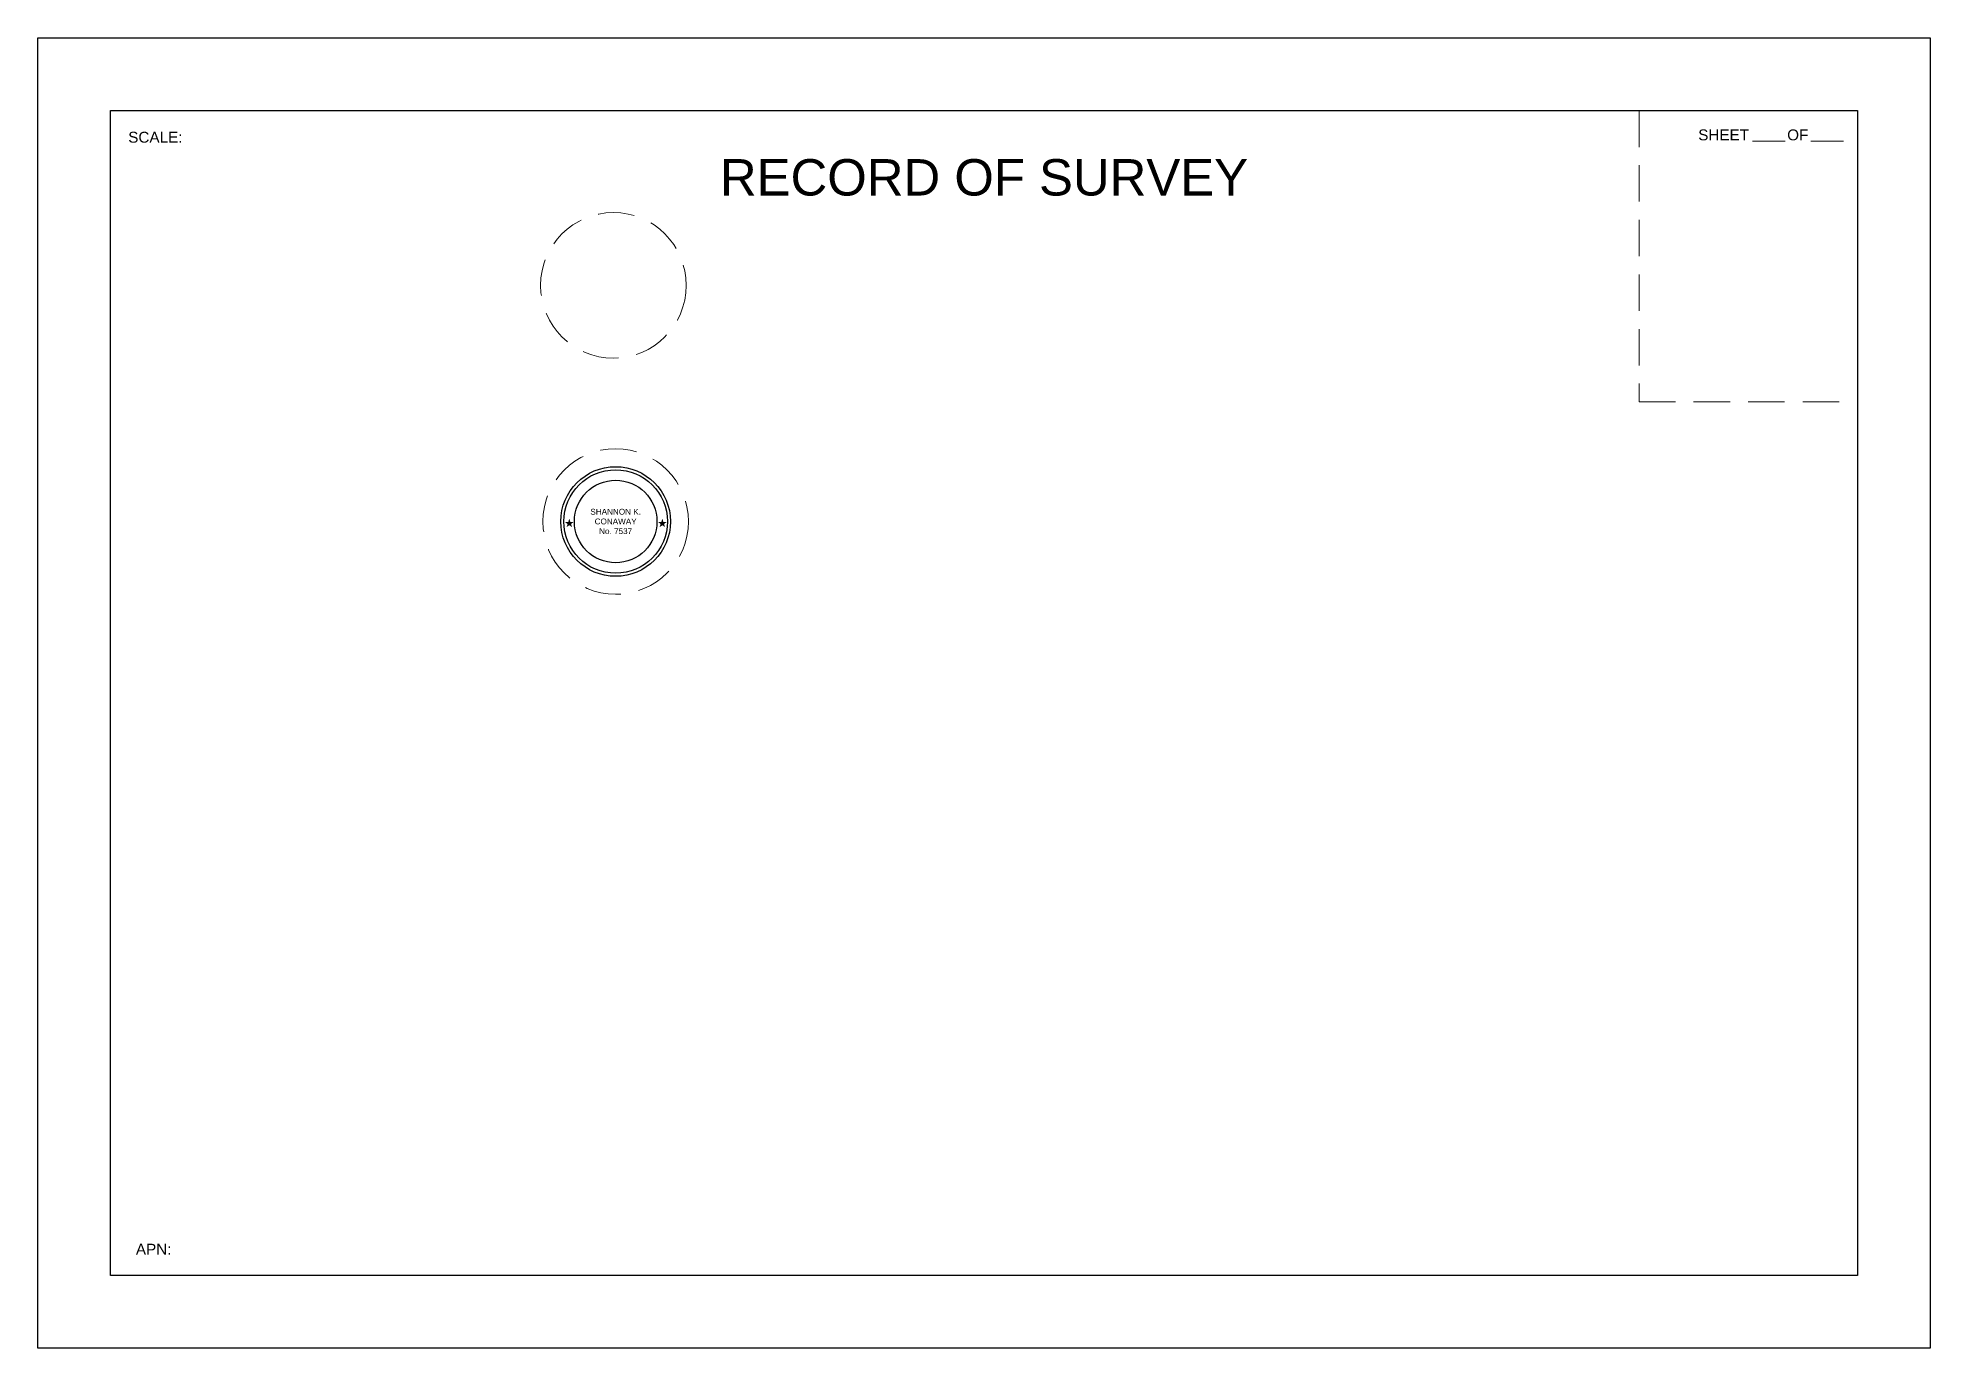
# Paper-space layout '18X26' of a CAD drawing. Header units: feet. Extents: x 0 to 26, y 0 to 18.
import ezdxf
from ezdxf.enums import TextEntityAlignment as Align

# ---------------------------------------------------------------- set-up
doc = ezdxf.new("R2010")
doc.units = ezdxf.units.FT
doc.header["$MEASUREMENT"] = 0
doc.linetypes.add('DASHED', pattern=[0.75, 0.5, -0.25])
doc.layers.get('0').update_dxf_attribs({"color": 253})
doc.layers.add('V-ANNO-STMP-', color=253, linetype='Continuous', lineweight=25)
doc.layers.add('V-ANNO-TTLB-TEXT-THN-', color=253, linetype='Continuous', lineweight=25)
doc.styles.add('NCS', font='arial.ttf', dxfattribs={"height": 0.1})
doc.styles.add('NCS1-Anno', font='arial.ttf', dxfattribs={"width": 0.8, "height": 0.1})

# ---------------------------------------------------------------- blocks, each defined once
blk = doc.blocks.new('*U5096')
for points in [[(-0.637, 0.039), (-0.651, -0.006), (-0.699, -0.006), (-0.66, -0.034), (-0.675, -0.078), (-0.637, -0.051), (-0.599, -0.078), (-0.613, -0.034), (-0.575, -0.006), (-0.622, -0.006)], [(0.642, 0.039), (0.627, -0.006), (0.58, -0.006), (0.618, -0.034), (0.604, -0.078), (0.642, -0.051), (0.68, -0.078), (0.665, -0.034), (0.703, -0.006), (0.656, -0.006)]]:
    blk.add_hatch(color=1).paths.add_polyline_path(points)
at = {"color": 2}
blk.add_circle((0, 0), 0.753, dxfattribs=at)
at = {"color": 1}
blk.add_circle((0, 0), 0.711, dxfattribs=at)
at = {"color": 2, "linetype": 'Continuous'}
blk.add_circle((0, 0), 0.567, dxfattribs=at)
at = {"color": 1, "insert": (0, 0), "char_height": 0.08, "width": 1.05, "attachment_point": 5, "style": 'NCS'}
blk.add_mtext('SHANNON K. CONAWAY\\PNo. 7537 ', dxfattribs=at)

psp = doc.layouts.new('18X26')

# ---------------------------------------------------------------- linework, layer by layer
for points in [[(0, 18), (26, 18), (26, 0), (0, 0)], [(1, 17), (25, 17), (25, 1), (1, 1)]]:
    psp.add_lwpolyline(points, close=True)
at = {"layer": 'V-ANNO-TTLB-TEXT-THN-', "linetype": 'DASHED', "lineweight": 0}
for p, q in [((22, 17), (22, 13)), ((22, 13), (25, 13))]:
    psp.add_line(p, q, dxfattribs=at)
at = {"layer": 'V-ANNO-TTLB-TEXT-THN-', "linetype": 'Continuous', "lineweight": 0}
for p, q in [((23.559, 16.581), (24.009, 16.581)), ((24.359, 16.581), (24.809, 16.581))]:
    psp.add_line(p, q, dxfattribs=at)
at = {"layer": 'V-ANNO-TTLB-TEXT-THN-', "linetype": 'DASHED', "lineweight": 0}
for centre in [(7.908, 14.6), (7.939, 11.356)]:
    psp.add_circle(centre, 1, dxfattribs=at)

# ---------------------------------------------------------------- block references
at = {"layer": 'V-ANNO-STMP-', "xscale": 0.9999979999998985, "yscale": 0.9999979999998985, "zscale": 0.9999979999998985}
psp.add_blockref('*U5096', (7.939, 11.356), dxfattribs=at)

# ---------------------------------------------------------------- texts
at = {"layer": 'V-ANNO-TTLB-TEXT-THN-', "linetype": 'Continuous', "lineweight": 13, "style": 'NCS1-Anno'}
for s, p in [('SCALE:', (1.242, 16.635)), ('APN:', (1.347, 1.359))]:
    psp.add_text(s, height=0.15, dxfattribs=at).set_placement(p, align=Align.MIDDLE_LEFT)
psp.add_text('SHEET         OF', height=0.15, dxfattribs=at).set_placement((23.57, 16.667), align=Align.MIDDLE_CENTER)
at = {"layer": 'V-ANNO-TTLB-TEXT-THN-', "linetype": 'Continuous', "lineweight": 30, "style": 'NCS1-Anno'}
psp.add_text('RECORD OF SURVEY', height=0.5, dxfattribs=at).set_placement((13, 16.084), align=Align.MIDDLE_CENTER)

doc.saveas('drawing.dxf')
